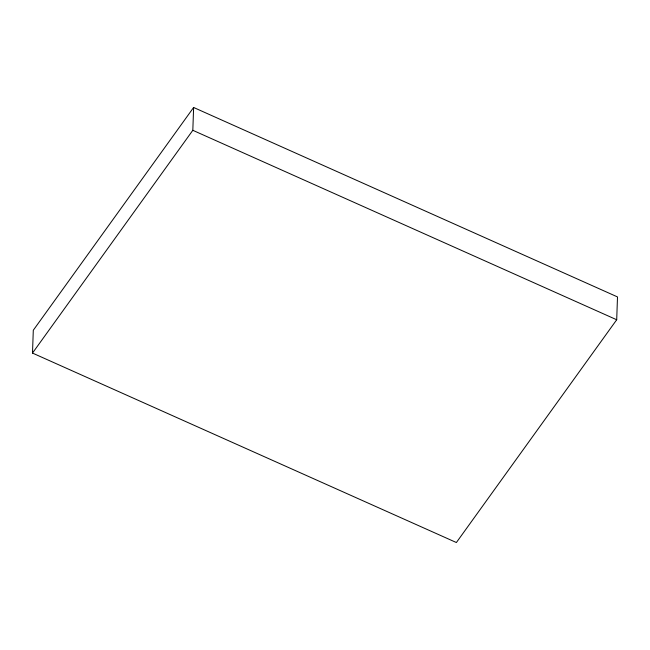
<?xml version="1.0" encoding="UTF-8"?>
<svg xmlns="http://www.w3.org/2000/svg" width="650" height="650" viewBox="0 0 650 650"><rect width="100%" height="100%" fill="white"/><g stroke="black" fill="none" stroke-linecap="round" stroke-linejoin="round"><path stroke-width="0.97" d="M32.5 353.072L33.296 330.241L193.619 107.469L617.5 296.928L616.704 319.759L456.381 542.531L32.5 353.072L192.822 130.301L193.619 107.469M192.822 130.301L616.704 319.759"/></g></svg>
